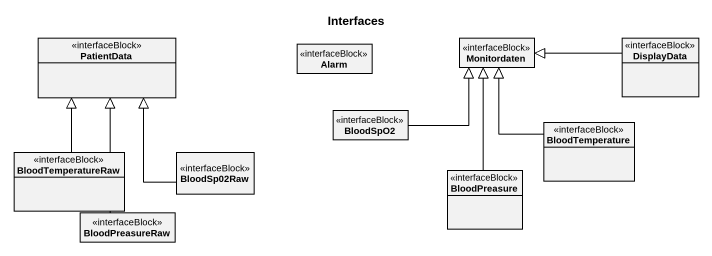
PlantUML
@startuml
title Interfaces
hide circle
hide empty members
class PatientData <<interfaceBlock>>
class Alarm <<interfaceBlock>>
class Monitordaten <<interfaceBlock>>
class DisplayData <<interfaceBlock>>
class BloodSpO2 <<interfaceBlock>>
class BloodTemperature <<interfaceBlock>>
class BloodTemperatureRaw <<interfaceBlock>>
class BloodSp02Raw <<interfaceBlock>>
class BloodPreasure <<interfaceBlock>>
class BloodPreasureRaw <<interfaceBlock>>
DisplayData -left-|> Monitordaten
BloodSpO2 -right-|> Monitordaten
BloodTemperature -up-|> Monitordaten
BloodTemperatureRaw -up-|> PatientData
BloodSp02Raw -up-|> PatientData
BloodPreasure -up-|> Monitordaten
BloodPreasureRaw -up-|> PatientData
@enduml
